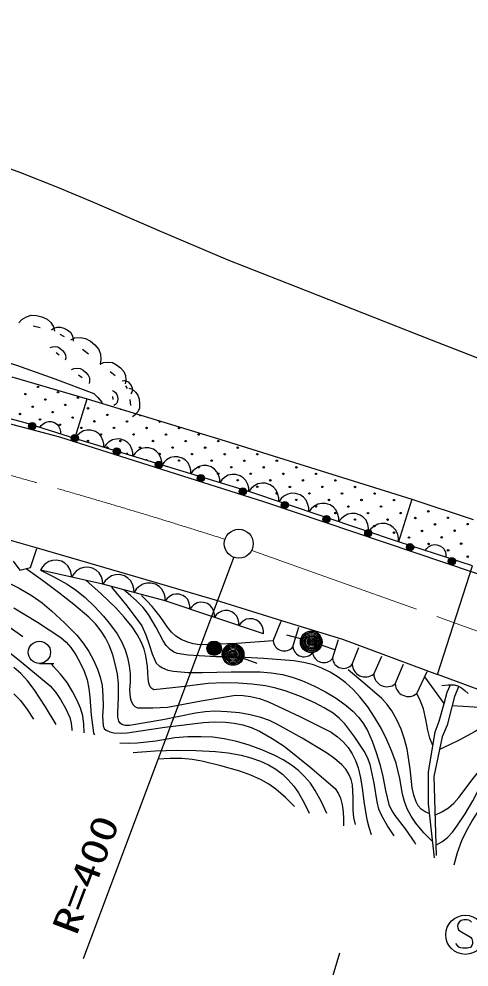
# Model space of a CAD drawing. Units: millimetres, scale not verified. Extents: x 40000 to 680000, y 20000 to 380000.
# Drawn here: x 242067 to 272950, y 269070 to 334162 of the extents above; entities that cross this region are included whole.
import ezdxf
from ezdxf.enums import TextEntityAlignment as Align

# ---------------------------------------------------------------- set-up
doc = ezdxf.new("R2010")
doc.units = ezdxf.units.MM
doc.header["$LTSCALE"] = 1000
doc.linetypes.add('CHAIN', pattern=[18.5, 12, -1.5, 3.5, -1.5])
for name, color, linetype, lineweight in [('M-BGD', 7, 'Continuous', 25), ('M-BMK', 2, 'CHAIN', 13), ('M-STR-STR1', 1, 'Continuous', 25)]:
    doc.layers.add(name, color=color, linetype=linetype, lineweight=lineweight)
doc.styles.add('ＭＳ ゴシック', font='')
doc.styles.get('ＭＳ ゴシック').set_extended_font_data('MS Gothic')

# ---------------------------------------------------------------- blocks, each defined once
blk = doc.blocks.new('BUHIN2')
at = {"color": 7, "linetype": 'Continuous', "lineweight": 25}
blk.add_circle((0, 0), 995, dxfattribs=at)
blk = doc.blocks.new('BUHIN67')
at = {"color": 7, "linetype": 'Continuous', "lineweight": 25}
for radius in [249, 220, 191, 161, 132, 97.5, 67.5, 38.8, 7.5]:
    blk.add_circle((-244, 47), radius, dxfattribs=at)
blk = doc.blocks.new('BUHIN68')
at = {"color": 7, "linetype": 'Continuous', "lineweight": 25}
for radius in [249, 220, 191, 161, 132, 97.5, 67.5, 38.8, 7.5]:
    blk.add_circle((-245, 42), radius, dxfattribs=at)
blk = doc.blocks.new('BUHIN69')
at = {"color": 7, "linetype": 'Continuous', "lineweight": 25}
for radius in [249, 220, 191, 161, 132, 97.5, 67.5, 38.8, 7.5]:
    blk.add_circle((-247, 30), radius, dxfattribs=at)
blk = doc.blocks.new('BUHIN96')
at = {"color": 7, "linetype": 'Continuous', "lineweight": 25}
for radius in [746, 660, 574, 484, 398, 292, 202, 116, 22.5]:
    blk.add_circle((0, 0), radius, dxfattribs=at)
blk = doc.blocks.new('BUHIN98')
at = {"color": 7, "linetype": 'Continuous', "lineweight": 25}
blk.add_lwpolyline([(92, 1094), (-166, 1033), (-391, 920), (-649, 727), (-801, 497), (-905, 247), (-933, -92), (-873, -356), (-762, -608), (-539, -841), (-336, -985), (-92, -1094)], dxfattribs=at)
blk = doc.blocks.new('BUHIN99')
at = {"color": 7, "linetype": 'Continuous', "lineweight": 25}
blk.add_lwpolyline([(139, 1100), (-125, 1050), (-356, 945), (-625, 761), (-788, 535), (-903, 287), (-946, -54), (-896, -323), (-794, -582), (-579, -827), (-381, -980), (-139, -1100)], dxfattribs=at)
blk = doc.blocks.new('BUHIN100')
at = {"color": 7, "linetype": 'Continuous', "lineweight": 25}
blk.add_lwpolyline([(165, 872), (-48, 844), (-238, 772), (-462, 638), (-603, 466), (-707, 274), (-758, 3), (-731, -214), (-663, -425), (-503, -632), (-352, -764), (-165, -872)], dxfattribs=at)
blk = doc.blocks.new('BUHIN120')
at = {"color": 7, "linetype": 'Continuous', "lineweight": 25}
blk.add_lwpolyline([(202, 1066), (-59, 1032), (-291, 944), (-564, 780), (-737, 570), (-864, 335), (-927, 4), (-894, -261), (-810, -520), (-615, -772), (-431, -934), (-202, -1066)], dxfattribs=at)
blk = doc.blocks.new('BUHIN121')
at = {"color": 7, "linetype": 'Continuous', "lineweight": 25}
blk.add_lwpolyline([(166, 1026), (-83, 987), (-303, 896), (-561, 732), (-720, 527), (-836, 298), (-887, -20), (-849, -273), (-763, -519), (-569, -755), (-388, -906), (-166, -1026)], dxfattribs=at)
blk = doc.blocks.new('BUHIN234')
at = {"color": 7, "linetype": 'Continuous', "lineweight": 25}
blk.add_lwpolyline([(-920, 296), (-990, 211), (-1023, 105), (-1030, -39), (-1002, -247), (-931, -414), (-810, -548), (-651, -614), (-497, -600), (-397, -579), (-271, -507), (-210, -404), (111, 383), (220, 480), (380, 556), (542, 565), (676, 536), (809, 459), (898, 260), (940, -48), (938, -184), (896, -320), (810, -441), (669, -555)], dxfattribs=at)
blk.add_circle((0, 0), 1343, dxfattribs=at)

msp = doc.modelspace()

# ---------------------------------------------------------------- linework, layer by layer
at = {"layer": 'M-BGD'}
for p, q in [((243529, 312961), (243042, 313074)), ((245182, 312343), (244884, 312500)), ((244827, 311075), (244621, 311248)), ((246827, 311140), (246426, 311470)), ((248664, 309656), (248323, 309927)), ((241579, 309583), (246736, 308087)), ((246396, 309513), (246158, 309708)), ((249514, 308785), (249395, 308964)), ((242496, 306425), (235223, 308393)), ((245911, 305354), (246736, 308087)), ((246736, 308087), (256207, 305191)), ((248534, 308026), (248513, 308232)), ((249754, 307631), (249706, 308026)), ((245911, 305354), (242496, 306425)), ((257834, 301709), (245911, 305354)), ((256207, 305191), (269029, 301188)), ((268118, 298259), (257834, 301709)), ((269029, 301188), (268118, 298259)), ((269029, 301188), (273229, 299802)), ((235529, 300071), (243317, 297855)), ((273186, 296614), (268118, 298259)), ((242855, 296509), (243287, 297804)), ((243317, 297855), (250765, 295670)), ((241668, 296929), (242122, 296324)), ((246491, 269664), (256821, 297191)), ((242122, 296324), (242855, 296509)), ((247825, 295354), (243541, 296315)), ((250765, 295670), (255531, 294285)), ((252110, 294204), (247825, 295354)), ((255531, 294285), (260148, 292838)), ((258840, 291947), (252110, 294204)), ((259506, 291455), (260056, 292820)), ((260148, 292838), (264272, 291576)), ((260864, 291055), (261279, 292397)), ((261405, 291595), (260442, 291866)), ((262221, 290655), (262613, 291957)), ((256052, 290799), (255115, 291147)), ((262840, 291161), (263791, 290851)), ((263578, 290255), (263994, 291565)), ((264272, 291576), (270789, 289163)), ((264935, 289855), (265390, 291016)), ((266410, 289185), (266959, 290404)), ((243469, 289916), (244464, 289916)), ((257460, 290282), (258400, 289941)), ((267885, 288516), (268449, 289855)), ((269359, 287847), (270081, 289353)), ((271450, 287934), (271668, 288442)), ((271233, 287172), (271450, 287934)), ((272241, 288344), (271954, 287648)), ((270906, 285956), (271233, 287172)), ((271954, 287648), (271741, 286845)), ((271741, 286845), (271450, 285684)), ((270634, 285212), (270906, 285956)), ((270162, 282453), (270634, 285212)), ((271450, 285684), (271106, 284885)), ((271106, 284885), (270543, 282145)), ((270180, 280275), (270162, 282453)), ((270543, 282145), (270688, 276718)), ((270579, 276573), (270180, 280275)), ((264054, 270032), (262324, 264159))]:
    msp.add_line(p, q, dxfattribs=at)
for points in [[(275019, 310293), (270376, 312118), (265723, 313945), (261079, 315768), (256432, 317604), (251836, 319542), (247251, 321536), (244735, 322594), (242188, 323599), (239430, 324609), (236651, 325562), (233142, 326700), (229615, 327780), (226599, 328646), (223557, 329456), (220245, 330262), (216909, 331012), (213151, 331796), (209381, 332521), (204648, 333370), (199895, 334162)], [(203160, 321005), (205479, 320163), (207817, 319377), (211496, 318196), (215207, 317067), (217144, 316536), (219103, 316061), (223970, 314994), (228840, 313885), (232617, 312977), (236381, 312010), (239139, 311236), (241889, 310402), (244527, 309462), (247193, 308447), (247488, 308173), (247753, 307843), (247759, 307835), (247766, 307827)], [(275360, 295452), (258936, 300986), (244874, 305442), (234993, 308060), (220692, 311506), (207400, 314708), (200230, 316239), (192155, 317492), (179525, 318363), (170962, 318154), (166024, 317701), (159620, 316205), (151092, 313838), (145423, 311540)], [(242068, 313302), (242257, 313534), (242583, 313721), (242894, 313815), (243268, 313793), (243633, 313707), (244003, 313557), (244257, 313324), (244431, 313026), (244504, 312733)], [(244289, 312814), (244451, 312932), (244696, 312999), (244914, 313007), (245153, 312929), (245377, 312811), (245592, 312650), (245717, 312455), (245780, 312232), (245778, 312029)], [(245625, 312130), (245908, 312259), (246297, 312283), (246630, 312227), (246967, 312034), (247267, 311786), (247541, 311476), (247670, 311142), (247695, 310785), (247628, 310479)], [(244210, 311595), (244357, 311660), (244559, 311670), (244731, 311640), (244904, 311538), (245059, 311408), (245199, 311245), (245264, 311072), (245275, 310887), (245239, 310729)], [(247641, 310469), (247876, 310581), (248202, 310607), (248482, 310565), (248768, 310408), (249023, 310205), (249258, 309950), (249372, 309672), (249398, 309373), (249347, 309115)], [(245682, 310098), (245849, 310175), (246080, 310190), (246277, 310158), (246477, 310044), (246656, 309897), (246819, 309714), (246896, 309517), (246912, 309305), (246873, 309123)], [(249157, 309321), (249284, 309338), (249441, 309301), (249567, 309239), (249677, 309122), (249766, 308988), (249838, 308832), (249849, 308685), (249816, 308541), (249753, 308427)], [(248470, 308643), (248586, 308601), (248703, 308499), (248782, 308390), (248824, 308241), (248840, 308087), (248831, 307922), (248775, 307791), (248682, 307683), (248578, 307614)], [(249608, 308817), (249833, 308739), (250063, 308547), (250219, 308340), (250304, 308055), (250341, 307758), (250330, 307441), (250225, 307187), (250051, 306975), (249852, 306840)], [(243488, 306114), (243597, 306261), (243726, 306373), (243912, 306488), (244096, 306525), (244280, 306522), (244502, 306452), (244654, 306349), (244785, 306214), (244875, 306013), (244917, 305846), (244919, 305665)], [(242330, 291747), (241457, 292350), (240556, 292899), (239716, 293312), (238848, 293672), (236274, 294659), (233697, 295584), (232593, 295854), (231476, 296066), (229033, 296394), (226581, 296663), (225060, 296806), (223505, 296892), (223053, 296919), (222621, 297005), (222283, 297150), (221966, 297353), (221664, 297594), (221360, 297861)], [(269938, 297668), (270049, 297814), (270179, 297925), (270366, 298038), (270550, 298073), (270734, 298068), (270955, 297997), (271107, 297892), (271236, 297756), (271324, 297554), (271365, 297387), (271365, 297205)], [(265162, 278845), (265048, 279337), (264992, 279847), (265006, 280707), (264957, 281575), (264860, 281954), (264707, 282312), (264490, 282644), (264224, 282942), (263716, 283387), (263166, 283788), (261506, 284782), (259801, 285733), (259252, 285990), (258669, 286196), (257942, 286382), (257189, 286512), (256359, 286600), (255517, 286628), (254850, 286595), (254178, 286501), (251931, 286048), (249650, 285650), (249371, 285661), (249133, 285726), (249004, 285821), (248918, 285959), (248856, 286234), (248849, 286554), (248899, 287604), (248886, 288548), (248823, 289173), (248698, 289802), (248503, 290500), (248251, 291179), (248008, 291672), (247713, 292132), (247309, 292623), (246850, 293084), (245830, 293961), (244779, 294786), (243675, 295603), (242552, 296409)], [(243541, 296315), (244468, 295866), (245372, 295360), (246006, 294925), (246605, 294440), (247256, 293830), (247870, 293171), (248356, 292575), (248795, 291942), (249096, 291412), (249348, 290846), (249517, 290314), (249629, 289760), (249688, 289198), (249687, 288624), (249661, 288105), (249695, 287586), (249768, 287317), (249896, 287073), (250025, 286950), (250195, 286874), (251255, 286860), (252251, 286905), (254574, 287344), (256922, 287726), (257440, 287719), (257953, 287650), (258576, 287496), (259183, 287284), (261351, 286270), (263488, 285203), (263925, 284886), (264322, 284522), (264647, 284139), (264924, 283718), (265164, 283241), (265346, 282741), (265514, 282063), (265625, 281361), (265747, 280275), (265928, 279194), (266070, 278684), (266232, 278178)], [(241166, 295549), (242084, 295085), (242977, 294565), (243652, 294069), (244300, 293517), (245187, 292706), (246034, 291851), (246463, 291313), (246851, 290730), (247184, 290134), (247462, 289513), (247643, 288962), (247765, 288395), (247831, 287680), (247837, 286971), (247806, 286293), (247839, 285620), (247918, 285458), (248049, 285332), (248291, 285218), (248575, 285153), (249041, 285120), (249488, 285148), (252087, 285528), (254719, 285852), (255468, 285900), (256233, 285887), (256842, 285821), (257439, 285696), (258006, 285508), (258563, 285258), (259431, 284770), (260273, 284228), (262037, 282807), (263765, 281335), (263969, 281018), (264125, 280664), (264243, 280210), (264303, 279731), (264326, 279252), (264330, 278774)], [(267812, 278083), (267362, 278756), (266965, 279458), (266772, 279920), (266636, 280403), (266436, 281690), (266175, 282976), (265990, 283445), (265744, 283900), (265109, 284859), (264428, 285779), (264047, 286153), (263618, 286489), (263016, 286869), (262368, 287205), (261385, 287641), (260392, 288015), (259697, 288222), (258976, 288374), (258055, 288493), (257117, 288552), (256087, 288578), (255050, 288543), (253247, 288301), (251318, 288108), (251177, 288185), (251073, 288309), (250979, 288561), (250932, 288875), (250883, 289706), (250781, 290445), (250662, 290905), (250484, 291351), (250187, 291901), (249836, 292425), (249296, 293100), (248708, 293737), (247707, 294698), (246665, 295623)], [(248426, 295147), (249488, 293840), (250500, 292498), (250777, 291869), (251002, 291209), (251214, 290567), (251488, 289938), (251678, 289752), (251920, 289603), (252291, 289459), (252680, 289373), (253668, 289297), (254665, 289282), (256634, 289336), (258620, 289330), (259379, 289271), (260140, 289153), (260815, 288977), (261485, 288741), (262304, 288380), (263103, 287961), (263826, 287520), (264527, 287020), (264980, 286639), (265396, 286209), (265712, 285777), (265978, 285310), (266303, 284574), (266578, 283801), (266840, 282990), (267044, 282159), (267218, 281197), (267452, 280239), (267630, 279844), (267868, 279466), (268574, 278548), (269231, 277594), (269258, 277553), (269286, 277511)], [(270462, 277658), (269858, 278282), (269291, 278954), (268977, 279420), (268709, 279923), (268519, 280425), (268386, 280946), (268193, 282012), (267942, 283063), (267660, 283874), (267318, 284673), (266922, 285465), (266471, 286230), (265995, 286938), (265464, 287617), (264997, 288125), (264488, 288590), (263972, 288977), (263413, 289319), (262853, 289593), (262273, 289810), (261616, 289978), (260936, 290088), (258837, 290260), (256745, 290371), (255587, 290376), (254429, 290442), (253673, 290491), (252922, 290601), (252664, 290707), (252435, 290868), (252177, 291149), (251961, 291474), (251485, 292388), (250959, 293269), (250581, 293750), (250159, 294189), (249714, 294588), (249253, 294971)], [(259506, 291455), (257013, 291288), (254484, 291182), (254024, 291256), (253575, 291390), (253192, 291565), (252839, 291792), (252530, 292070), (252257, 292398), (251751, 293135), (251200, 293831), (250846, 294208), (250481, 294576)], [(241712, 293734), (243336, 292739), (244938, 291685), (245297, 291373), (245619, 291011), (245968, 290501), (246269, 289954), (246534, 289381), (246744, 288781), (246868, 288199), (246933, 287597), (247022, 286371), (247172, 285146), (247203, 285085), (247240, 285015)], [(239893, 291855), (242076, 290141), (244216, 288381), (244592, 287929), (244921, 287441), (245261, 286835), (245549, 286199), (245653, 285808), (245701, 285391), (245704, 285351), (245708, 285301)], [(246540, 285158), (246523, 285740), (246447, 286311), (246287, 286844), (246069, 287361), (245748, 287996), (245377, 288596), (244924, 289176), (244415, 289728), (244360, 289786), (244304, 289844)], [(244614, 285729), (243887, 286944), (243104, 288134), (242672, 288700), (242196, 289224), (241722, 289646)], [(270254, 279591), (269941, 279726), (269658, 279914), (269468, 280137), (269322, 280403), (269159, 280875), (269053, 281364), (268914, 282687), (268712, 284021), (268526, 284724), (268282, 285408), (267994, 286045), (267647, 286662), (267333, 287097), (266972, 287496), (265828, 288502), (264662, 289465)], [(271233, 287172), (270576, 288083), (269906, 288988)], [(271086, 288407), (271517, 288456), (271929, 288444), (272184, 288370), (272422, 288239), (272663, 288053), (272897, 287844)], [(241713, 287836), (242164, 287359), (242632, 286743), (243068, 286086)], [(270474, 284279), (270265, 284789), (270113, 285324), (269995, 286063), (269817, 286796), (269611, 287324), (269359, 287847)], [(274829, 286796), (273308, 286912), (271784, 287009)], [(274430, 285893), (273365, 285242), (272271, 284643), (271606, 284320), (270925, 284004)], [(263188, 279606), (262823, 280408), (262400, 281190), (262062, 281685), (261669, 282152), (261244, 282561), (260779, 282923), (260197, 283296), (259579, 283621), (258738, 283985), (257864, 284299), (257021, 284547), (256156, 284739), (255365, 284843), (254567, 284886), (253658, 284873), (252751, 284799), (251464, 284586), (250174, 284434), (249586, 284426), (248986, 284435)], [(249914, 283793), (251407, 283907), (252915, 283962), (254234, 283944), (255547, 283866), (256432, 283769), (257308, 283613), (257977, 283442), (258639, 283209), (259184, 282955), (259700, 282648), (260139, 282316), (260547, 281933), (260922, 281494), (261247, 281019), (261626, 280341), (261975, 279630)], [(270614, 279505), (271087, 279724), (271534, 279998), (271904, 280329), (272242, 280714), (273223, 282018), (274255, 283289), (274615, 283522), (275022, 283710), (275365, 283837), (275716, 283954)], [(260975, 280082), (260351, 280711), (259692, 281291), (259205, 281633), (258684, 281925), (257967, 282242), (257215, 282507), (255927, 282881), (254620, 283196), (253945, 283322), (253253, 283389), (252434, 283388), (251603, 283341)], [(270669, 277436), (271087, 277670), (271474, 277955), (271808, 278319), (272107, 278735), (272685, 279593), (273205, 280474), (273497, 281051), (273848, 281610), (274165, 281987), (274527, 282323), (274910, 282596), (275330, 282819), (275611, 282944), (275897, 283061)], [(271939, 276084), (272167, 276926), (272454, 277753), (272779, 278432), (273164, 279097), (273661, 279880), (274212, 280634), (274556, 281003), (274941, 281327), (275506, 281703), (276102, 282045)]]:
    msp.add_lwpolyline(points, dxfattribs=at)
for centre, radius in [((243381, 308901), 49.8), ((244746, 308532), 49.8), ((242513, 308404), 49.8), ((243879, 308034), 49.8), ((246111, 308163), 49.8), ((243011, 307536), 49.8), ((245244, 307665), 49.8), ((246800, 307429), 49.8), ((242144, 307038), 49.8), ((243509, 306669), 49.8), ((244376, 307167), 49.8), ((245742, 306797), 49.8), ((247245, 306534), 49.8), ((248140, 306980), 49.8), ((244874, 306300), 49.8), ((246350, 306089), 49.8), ((248586, 306084), 49.8), ((249481, 306530), 49.8), ((250822, 306080), 49.8), ((253058, 306076), 49.8), ((247691, 305639), 49.8), ((249927, 305635), 49.8), ((252163, 305630), 49.8), ((254399, 305626), 49.8), ((246795, 305193), 49.8), ((248136, 304744), 49.8), ((249031, 305189), 49.8), ((250372, 304739), 49.8), ((251267, 305185), 49.8), ((252608, 304735), 49.8), ((253504, 305181), 49.8), ((254844, 304731), 49.8), ((255740, 305176), 49.8), ((257080, 304727), 49.8), ((251713, 304290), 49.8), ((253949, 304285), 49.8), ((256185, 304281), 49.8), ((258421, 304277), 49.8), ((253054, 303840), 49.8), ((254395, 303390), 49.8), ((255290, 303836), 49.8), ((256631, 303386), 49.8), ((257526, 303831), 49.8), ((258867, 303382), 49.8), ((259762, 303827), 49.8), ((261103, 303377), 49.8), ((255735, 302940), 49.8), ((257971, 302936), 49.8), ((260207, 302932), 49.8), ((262444, 302928), 49.8), ((257076, 302490), 49.8), ((258417, 302041), 49.8), ((259312, 302486), 49.8), ((260653, 302036), 49.8), ((261548, 302482), 49.8), ((262889, 302032), 49.8), ((263784, 302478), 49.8), ((265125, 302028), 49.8), ((259758, 301591), 49.8), ((261994, 301587), 49.8), ((264230, 301582), 49.8), ((266466, 301578), 49.8), ((261099, 301141), 49.8), ((262439, 300691), 49.8), ((263335, 301137), 49.8), ((264675, 300687), 49.8), ((265571, 301133), 49.8), ((266911, 300683), 49.8), ((267807, 301128), 49.8), ((263780, 300242), 49.8), ((266016, 300237), 49.8), ((268252, 300233), 49.8), ((270156, 300354), 49.8), ((265121, 299792), 49.8), ((267357, 299788), 49.8), ((269266, 299899), 49.8), ((270611, 299463), 49.8), ((271502, 299917), 49.8), ((272847, 299480), 49.8), ((266462, 299342), 49.8), ((267802, 298892), 49.8), ((269720, 299008), 49.8), ((271956, 299026), 49.8), ((268829, 298554), 49.8), ((270174, 298118), 49.8), ((271065, 298572), 49.8), ((272410, 298135), 49.8), ((271519, 297681), 49.8), ((272864, 297244), 49.8), ((243469, 290681), 765), ((255456, 290954), 498), ((255456, 290954), 440), ((255456, 290954), 382), ((255456, 290954), 322), ((255456, 290954), 265), ((255456, 290954), 195), ((255456, 290954), 135), ((255456, 290954), 77.5), ((255456, 290954), 15)]:
    msp.add_circle(centre, radius, dxfattribs=at)
for centre, radius, start, end in [((249036, 307425), 49.8, 214.70874, 291.2802), ((250376, 306975), 49.8, 164.24931, 341.73963), ((251717, 306526), 49.8, 115.16653, 30.8224), ((249477, 304294), 49.8, 307.57931, 198.4241), ((250818, 303844), 49.8, 353.7807, 152.22271), ((252159, 303394), 49.8, 55.48743, 90.51598), ((260268, 291538), 766, 186.19446, 320.95474), ((261625, 291138), 766, 186.19446, 320.95474), ((262983, 290738), 766, 186.19446, 320.95474), ((264340, 290338), 766, 186.19446, 320.95474), ((265840, 289890), 906, 182.20132, 308.97202), ((267315, 289220), 906, 182.20132, 308.97202), ((268790, 288551), 906, 182.20132, 308.97202)]:
    msp.add_arc(centre, radius, start, end, dxfattribs=at)
at = {"layer": 'M-BMK'}
msp.add_line((258037, 297671), (291245, 285805), dxfattribs=at)
msp.add_arc((134576, -82622), 400000, 72.29857, 76.12487, dxfattribs=at)
at = {"layer": 'M-STR-STR1'}
for p, q in [((270789, 289163), (273186, 296614)), ((276027, 287203), (270789, 289163))]:
    msp.add_line(p, q, dxfattribs=at)

# ---------------------------------------------------------------- block references
at = {"layer": 'M-BGD', "rotation": 262.17084}
for name, p in [('BUHIN69', (242908, 305962)), ('BUHIN121', (246904, 305050)), ('BUHIN68', (245818, 305142)), ('BUHIN121', (248891, 304443)), ('BUHIN68', (248701, 304229)), ('BUHIN121', (250879, 303835)), ('BUHIN121', (252866, 303228)), ('BUHIN68', (251585, 303315)), ('BUHIN121', (254853, 302620)), ('BUHIN68', (254468, 302402)), ('BUHIN121', (256840, 302013)), ('BUHIN120', (258862, 301364)), ('BUHIN68', (257351, 301488)), ('BUHIN120', (260919, 300674)), ('BUHIN67', (260226, 300551)), ('BUHIN120', (262976, 299984)), ('BUHIN67', (263092, 299586)), ('BUHIN120', (265032, 299294)), ('BUHIN120', (267089, 298604)), ('BUHIN2', (257151, 298135)), ('BUHIN67', (265958, 298620)), ('BUHIN67', (268824, 297654)), ('BUHIN98', (244612, 296075)), ('BUHIN67', (271690, 296689)), ('BUHIN98', (246754, 295594)), ('BUHIN99', (248896, 295066)), ('BUHIN99', (251039, 294492)), ('BUHIN100', (252951, 293922)), ('BUHIN100', (254633, 293358)), ('BUHIN100', (256316, 292793)), ('BUHIN100', (257998, 292229)), ('BUHIN96', (262127, 291392)), ('BUHIN96', (256755, 290537)), ('BUHIN234', (272695, 271284))]:
    msp.add_blockref(name, p, dxfattribs=at)

# ---------------------------------------------------------------- texts
at = {"layer": 'M-BGD', "style": 'ＭＳ ゴシック', "width": 1.35}
msp.add_text('R=400', height=1833, rotation=69.2, dxfattribs=at).set_placement((246526, 270965), align=Align.BOTTOM_LEFT)

doc.saveas('drawing.dxf')
